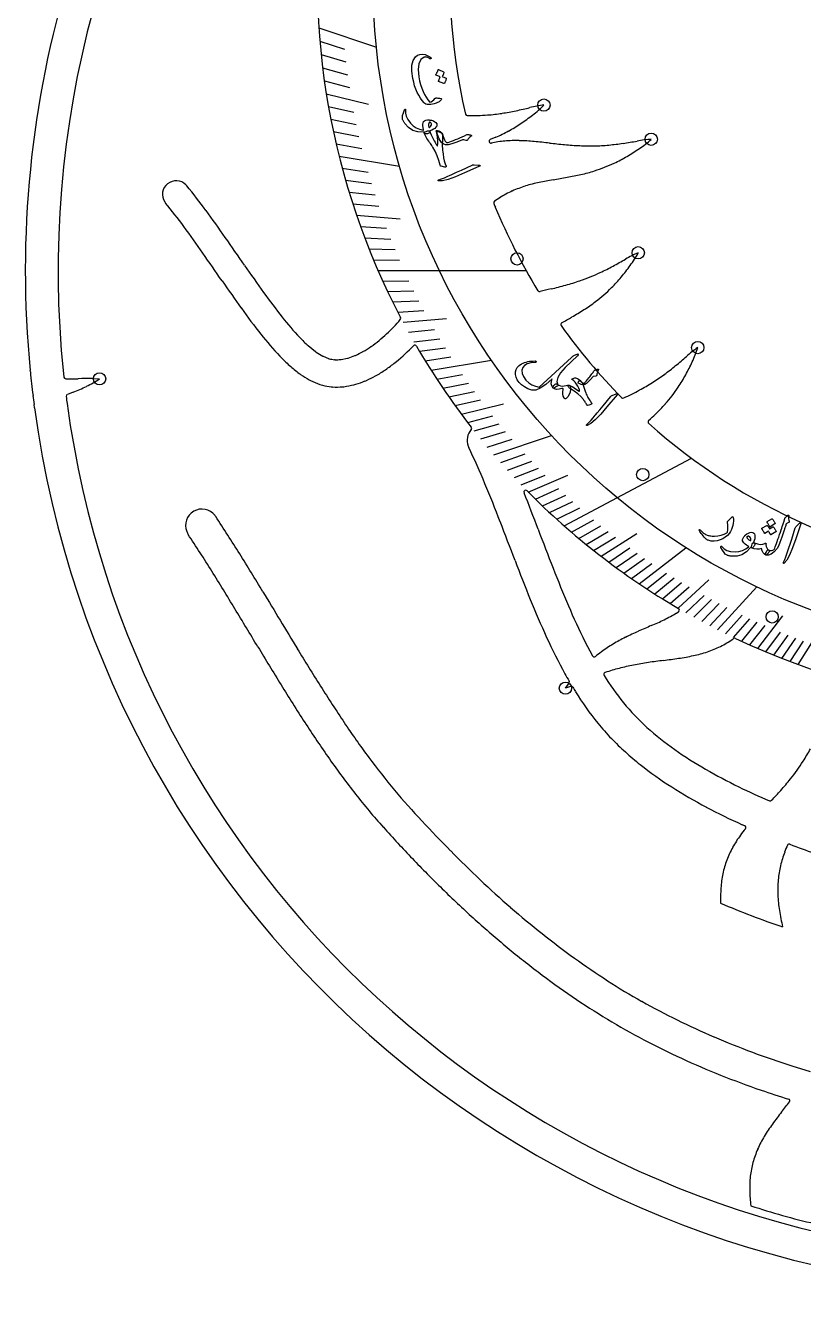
# Model space of a CAD drawing. Header units: millimetres. Extents: x -135 to 135, y -135 to 135.
# Drawn here: x -135 to -32.1, y -135 to 32.4 of the extents above; entities that cross this region are included whole.
import ezdxf

# ---------------------------------------------------------------- set-up
doc = ezdxf.new("R2010")
doc.units = ezdxf.units.MM
for name, color, linetype in [('CUT_INNER', 6, 'Continuous'), ('CUT_OUTER', 1, 'Continuous'), ('ENGRAVE', 7, 'Continuous'), ('ENGRAVE_FINE', 8, 'Continuous'), ('TEXT', 5, 'Continuous')]:
    doc.layers.add(name, color=color, linetype=linetype)

msp = doc.modelspace()

# ---------------------------------------------------------------- linework, layer by layer
at = {"layer": 'CUT_INNER'}
for points in [[(-72.81, 17.63), (-73.54, 17.33)], [(-72.29, 9.61), (-72.97, 9.15)], [(-97.6, -9.93), (-96.63, -10.72)], [(-95.62, -11.34), (-94.93, -11.63), (-94.92, -11.63)], [(-93.24, -11.76), (-92.43, -11.59)], [(-92.34, -11.57), (-91.44, -11.25)], [(-129.96, -13.61), (-129.91, -14.08)], [(-126.12, -14.27), (-125.18, -14.32), (-125.18, -14.32)], [(-128.68, -16.09), (-129.44, -16.38)], [(-48.91, -45.28), (-48.63, -45.11)], [(-61.03, -49.03), (-60.01, -50.96)], [(-41.39, -48.66), (-41.48, -48.73)], [(-58.34, -53.15), (-58.37, -53.16)], [(-62.92, -54.98), (-63.59, -55.21), (-63.6, -55.21), (-63.59, -55.2), (-63.12, -54.55)], [(-34.89, -86.75), (-34.89, -86.76)], [(-33.67, -105.13), (-31.26, -105.87)]]:
    msp.add_lwpolyline(points, dxfattribs=at)
for centre, radius, start, end in [((0, 0), 130.67, 187.7346, 65.4337), ((0, 0), 130.67, 143.4378, 185.9769), ((-0.01, 38.58), 96.41, 172.3751, 207.6699), ((-0.01, 38.58), 78.86, 172.9686, 193.1222), ((-64.95, 8.74), 13.23, 96.4495, 104.6362), ((-75.45, 30.64), 12.57, 306.6877, 315.8002), ((-76.57, 20.73), 0.25, 193.1836, 270.0375), ((-76.22, 50.52), 30.04, 269.3416, 274.4674), ((-76.04, 47.73), 27.25, 274.5294, 278.5588), ((-76.93, 53.39), 32.97, 278.6309, 281.9133), ((-87.89, 104.63), 85.37, 282.0116, 283.2699), ((-84.25, 41.56), 26.59, 303.6708, 307.8377), ((-80.77, 36.05), 20.07, 293.3807, 298.7278), ((-81.79, 37.86), 22.15, 298.7725, 303.6835), ((-73.44, 17.1), 0.25, 112.0899, 280.6068), ((-70.63, 4.37), 12.79, 94.4436, 102.4909), ((-70.18, -1.24), 18.42, 88.4923, 94.4952), ((-70.53, -14.55), 31.73, 84.9148, 88.4918), ((-76.1, -77.51), 94.93, 83.7163, 84.9312), ((-51.57, 145.76), 129.68, 263.7363, 264.6282), ((-60.84, 49.43), 32.97, 275.2007, 278.4831), ((-68.71, 101.23), 85.37, 278.5814, 279.8397), ((-51.55, 4.14), 13.23, 93.0193, 101.206), ((-60.72, 26.63), 12.57, 303.2575, 312.3699), ((-59.62, 60.28), 43.82, 264.6553, 267.2618), ((-60.31, 46.46), 29.98, 267.304, 271.039), ((-60.29, 43.73), 27.25, 271.0991, 275.1285), ((-66.62, 34.22), 22.15, 295.3422, 300.2532), ((-68.85, 38.06), 26.59, 300.2406, 304.4074), ((-65.78, 32.5), 20.23, 287.3332, 295.2762), ((-115.07, 10.07), 1.8, 44.0181, 213.6127), ((-57.31, -33.83), 46.51, 99.7979, 102.1074), ((-118.71, 321.32), 313.91, 279.8096, 280.1519), ((-70.48, 51.89), 40.19, 280.1803, 282.8444), ((-66.98, 36.41), 24.33, 282.8906, 287.2777), ((-116.04, 9.19), 3.11, 40.0344, 43.1448), ((-166.24, -32.51), 68.37, 36.2751, 39.7338), ((-65.1, -1.69), 13.4, 114.3279, 122.4646), ((-64.43, -3.24), 15.08, 107.1312, 114.2315), ((-62.54, -9.45), 21.58, 102.1203, 107.076), ((-113.45, 11.24), 3.8, 214.8483, 217.4438), ((-166.68, -32.85), 65.32, 36.2895, 39.7583), ((-72.83, 8.95), 0.25, 124.4411, 201.9727), ((-33.15, 24.96), 43.03, 201.986, 202.6469), ((-0.05, 38.56), 78.82, 202.4991, 211.5406), ((-236.8, -84.5), 156.02, 34.7234, 36.3346), ((-236.37, -84.19), 151.88, 34.7206, 36.3443), ((-1074.27, -665.35), 1175.21, 34.52329, 34.74157), ((-1072.63, -664.22), 1169.6, 34.52295, 34.74184), ((-48.84, -9.84), 13.23, 112.8365, 121.0232), ((-65.09, 8.22), 12.57, 323.0746, 332.1871), ((77.71, 127.02), 222.97, 214.5126, 215.639), ((-72.93, 29.62), 32.97, 295.0179, 298.3003), ((-97.9, 75.69), 85.37, 298.3986, 299.6569), ((-76.61, 16.21), 26.59, 320.0578, 324.2246), ((78.09, 127.28), 227.04, 214.5149, 215.6354), ((-72.89, 31.51), 34.72, 285.6113, 288.8705), ((-70.54, 24.59), 27.4, 288.9001, 294.9401), ((-73.21, 13.36), 22.15, 315.1594, 320.0704), ((-35.32, 45.9), 83.85, 215.5912, 218.3793), ((-67.01, -2.55), 0.25, 211.4648, 283.8379), ((102.07, -687.95), 705.7, 103.73579, 103.85787), ((-80.64, 59.38), 63.64, 283.7692, 285.5776), ((-71.83, 12.02), 20.23, 307.1504, 315.0934), ((-35.39, 45.85), 87.37, 215.5885, 218.4045), ((-74.29, 15.3), 24.33, 302.7078, 307.0949), ((-71.03, 17.51), 38.23, 218.2535, 223.6047), ((-102.17, 7.67), 21.92, 312.9408, 319.7893), ((-85.62, -6.31), 0.25, 318.2617, 27.5977), ((-414.24, 604.6), 704.67, 299.79292, 299.92171), ((-82.84, 28.67), 40.19, 299.9975, 302.6616), ((-63.97, -7.13), 0.25, 125.3574, 215.6836), ((-0.04, 38.54), 78.82, 215.5451, 224.5967), ((-70.87, 17.64), 42.04, 218.3114, 223.5181), ((-85.9, 3.31), 17.67, 223.5116, 228.5233), ((-99.89, 5.11), 18.49, 304.9502, 313.1825), ((-101.52, 6.97), 24.58, 309.3279, 316.5205), ((-83.51, -10.12), 0.25, 30.4106, 134.8219), ((-0.03, 38.56), 96.39, 210.2429, 217.947), ((-81.88, 7.44), 27.04, 223.9122, 227.7047), ((-95.97, -9.86), 1.08, 232.2662, 236.5491), ((-88.62, 0.94), 14.15, 235.8577, 240.0764), ((-95.37, -10.75), 0.643, 241.7961, 247.286), ((-94.69, -11.05), 0.629, 248.9998, 259.5387), ((-93.11, -3.96), 7.89, 257.543, 262.5612), ((-92.67, -10.54), 1.08, 282.9441, 288.0332), ((-91.83, -10.24), 1.08, 290.9306, 295.1302), ((-96.62, 0.56), 12.9, 294.0507, 299.0673), ((-97.72, 2.14), 14.81, 299.7889, 304.625), ((-103.5, 53.16), 85.37, 309.6486, 310.9069), ((-38.7, -21.15), 13.23, 124.0865, 132.2732), ((-58.16, -6.61), 12.57, 334.3246, 343.4371), ((-87.4, 1.62), 19.02, 228.2056, 233.1902), ((-94.07, -11.14), 0.643, 264.5296, 271.0603), ((-93.95, -1.77), 10.02, 269.3871, 273.7021), ((-93.36, -11.13), 0.643, 275.4266, 281.0419), ((-98.22, 2.93), 19.36, 300.0119, 304.6303), ((-100.33, 5.67), 22.81, 305.0722, 309.0759), ((-70.03, 12.85), 32.97, 306.2679, 309.5503), ((-71.02, -1.02), 26.59, 331.3078, 335.4746), ((-129.66, -14.05), 0.25, 186.1523, 269.3533), ((-128.87, 24.35), 38.66, 268.8229, 271.2841), ((-124.4, -161.81), 147.55, 90.6691, 91.3995), ((-132.22, -3.91), 12.57, 294.9496, 304.0621), ((-96.8, -11.03), 3.26, 232.3237, 236.1712), ((-86.12, 4.87), 22.41, 236.1206, 239.6005), ((-96.34, -12.65), 2.13, 238.302, 242.7656), ((-90.45, 0.15), 16.22, 244.9438, 249.7491), ((-95.36, -13.33), 1.87, 248.0041, 259.398), ((-92.29, -11.92), 3.26, 283.0124, 287.5841), ((-96.04, 0.18), 15.93, 287.2804, 291.8834), ((-91.27, -11.56), 3.26, 290.987, 294.7597), ((-98.33, 3.96), 20.31, 294.5153, 298.3151), ((-90.2, -11.03), 3.26, 297.577, 300.7156), ((-68.04, 10.59), 29.98, 298.3712, 302.1062), ((-66.61, 8.26), 27.25, 302.1663, 306.1957), ((-67.13, -3.16), 22.15, 326.4094, 331.3204), ((-129.36, -16.61), 0.25, 110.7194, 187.207), ((-52.42, -6.96), 77.79, 187.154, 187.8542), ((-138.61, 8.57), 26.59, 291.9328, 296.0996), ((-91.37, 5.8), 21.42, 258.3181, 261.4195), ((-94.22, -13.32), 2.09, 260.5564, 265.6904), ((-93.96, -1.96), 13.44, 268.2096, 273.8894), ((-93.11, -13.42), 1.95, 271.6732, 276.8137), ((-95.31, 0.55), 16.09, 278.701, 283.4881), ((-74.52, 22.65), 43.67, 295.2627, 298.3312), ((-65.52, -4.2), 20.23, 318.4004, 326.3434), ((-55.99, -16.62), 0.25, 224.4727, 295.471), ((-68.57, -1.46), 24.33, 313.9578, 318.3449), ((-52.43, -20.01), 0.25, 131.9149, 228.3398), ((-70.55, 0.41), 27.05, 311.5792, 314.2341), ((0, 38.58), 96.42, 244.7488, 323.4381), ((-74.44, -22.48), 2.16, 138.0025, 199.6815), ((-76.24, -20.87), 0.25, 320.3455, 37.793), ((0, 38.58), 78.87, 228.1732, 264.3227), ((-72.16, -21.55), 4.61, 200.9705, 203.5462), ((-162.41, -65.01), 95.56, 22.6683, 25.8145), ((-249.57, -101.45), 190.02, 21.0491, 22.6786), ((-68.84, -29.3), 0.25, 44.4757, 201.4583), ((-369.98, -148.96), 323.8, 20.7557, 21.6702), ((-0.02, 38.56), 96.4, 224.595, 239.7081), ((-111.65, -33.71), 2.17, 38.3845, 201.5164), ((-112.94, -34.65), 3.76, 34.3369, 37.4524), ((-284.82, -148.74), 210.06, 31.9919, 33.5884), ((-1359.49, -528.79), 1379.37, 20.82814, 21.05664), ((-111.62, -33.7), 2.2, 201.5581, 212.8401), ((-287.65, -150.53), 209.07, 31.9999, 33.5819), ((577.04, 210.14), 689.03, 200.77084, 201.22786), ((-444.29, -248.39), 398.1, 31.1483, 31.9951), ((187.23, 59.61), 275.49, 200.8264, 201.9742), ((-444, -248.21), 393.42, 31.1477, 31.9966), ((88.18, 20.22), 164.56, 201.2188, 203.0919), ((2287.66, 1395.97), 2790.55, 211.02873, 211.20957), ((43, 1.39), 119.95, 201.9626, 204.5748), ((-2504.92, -1493.86), 2801.54, 31.02899, 31.14913), ((16.31, -10.45), 86.43, 203.0727, 206.5133), ((-48.77, -44.89), 0.25, 302.5574, 59.5898), ((-70.78, -4.29), 46.51, 293.4818, 295.7914), ((-59.94, -26.73), 21.58, 295.8042, 300.7599), ((-0.63, -18.59), 71.97, 204.5548, 208.8337), ((-44.78, -70.25), 24.33, 116.5746, 120.9617), ((-37.71, -84.46), 40.19, 113.8643, 116.5284), ((72.89, -334.83), 313.91, 113.4936, 113.8359), ((374.75, 238.4), 558.99, 211.0289, 211.6315), ((194.12, 127.8), 342.87, 211.2379, 212.2099), ((-46.83, -66.79), 20.31, 121.0226, 126.2853), ((-49.02, -37.68), 13.39, 288.2235, 296.2747), ((-48.34, -39.1), 11.82, 296.3743, 305.4529), ((-41.24, -48.86), 0.25, 64.8638, 127.6413), ((-59.79, -50.84), 0.25, 207.8043, 276.1058), ((-59.79, -50.84), 0.25, 276.1058, 310.2566), ((-52.21, -59.79), 11.48, 125.2986, 130.2404), ((-46.28, -95.18), 43.82, 98.3393, 100.9458), ((-33.88, -180.14), 129.68, 97.4203, 98.3121), ((-62.86, 42.6), 94.93, 277.4003, 278.6152), ((-53.38, -19.89), 31.73, 278.5988, 282.1758), ((-50.57, -32.91), 18.42, 282.1762, 288.1791), ((-42.71, -41.7), 23.96, 208.9478, 211.6639), ((-58.29, -53.39), 0.25, 109.7012, 213.565), ((-29.11, -35.3), 34.58, 211.8158, 219.1839), ((-49.55, -78.94), 27.25, 104.7831, 108.8125), ((-48.88, -81.59), 29.98, 100.9879, 104.723), ((112.09, 76.6), 250.5, 211.6294, 212.9728), ((64.66, 46.23), 189.84, 212.2065, 213.9377), ((-63.32, -54.4), 0.25, 323.7412, 30.4293), ((-62.84, -55.21), 0.25, 30.4293, 108.7665), ((-51.6, -48.94), 12.62, 209.1375, 212.2433), ((-27.71, -34.25), 40.67, 211.7994, 218.9824), ((-33.04, -38.4), 29.58, 219.3457, 228.0257), ((34.26, 26.1), 157.72, 212.9693, 215.0889), ((12.71, 11.26), 127.23, 213.933, 216.4699), ((-32.21, -37.66), 35.03, 219.2715, 223.7318), ((-28.82, -34.03), 39.98, 224.1301, 227.7975), ((-26.34, -31.01), 39.56, 227.9689, 234.7872), ((-18.91, -20.53), 52.4, 234.7563, 240.0601), ((-60, -47.18), 32.97, 327.557, 330.8394), ((-2.8, 0.06), 112.43, 215.0843, 218.0342), ((-14.84, -9.12), 92.95, 216.4647, 219.8642), ((-25.46, -29.95), 45.26, 228.1136, 231.3766), ((-55.28, -50.14), 27.4, 321.4393, 327.4792), ((-22.77, -26.25), 49.83, 231.619, 237.4995), ((-10.61, -6.16), 68.99, 240.0378, 244.166), ((-14.97, -14.05), 64.31, 237.4808, 242.1947), ((-5.49, 4.04), 80.41, 244.0511, 247.2185), ((-60.99, -45.56), 34.72, 318.1505, 321.4096), ((-23.9, -16.46), 85.63, 218.0296, 221.869), ((-4.28, 0.55), 107.26, 220.2127, 223.1248), ((-36.52, -69.87), 0.25, 246.5277, 316.7601), ((-77.41, -30.88), 56.75, 316.364, 318.1715), ((-6.18, 2.57), 83.12, 242.1772, 245.8236), ((49.15, 49.32), 183.93, 221.9395, 223.6978), ((42.77, 43.31), 170.83, 222.8057, 224.6452), ((-34.79, -61.3), 13.13, 245.5866, 247.1985), ((-39.98, -73.63), 0.25, 319.9626, 66.5277), ((-28.13, -83.76), 15.33, 143.5712, 150.6856), ((-29.62, -82.41), 13.33, 139.7337, 144.444), ((30.04, 30.73), 152.93, 224.6441, 226.6917), ((-30.78, -82.25), 12.27, 150.7591, 159.4776), ((-20.49, -82.18), 15.08, 159.4875, 166.5878), ((-22.86, -81.1), 12.49, 155.7559, 160.3331), ((-34.02, -76.08), 0.25, 69.1028, 155.7024), ((2.3, 17.75), 100.36, 248.8359, 250.8146), ((36.19, 36.92), 165.99, 223.6939, 225.6342), ((-31.04, -82.13), 11.99, 159.5918, 168.5338), ((-22.13, -81.77), 13.4, 166.6842, 174.8209), ((-28.64, -82.59), 14.44, 168.6295, 176.2336), ((24.45, 24.92), 149.2, 225.633, 227.7876), ((19.26, 19.29), 137.22, 226.6904, 228.9605), ((-21.25, -83.07), 21.84, 176.2702, 181.4717), ((-20.91, -81.86), 14.62, 174.9167, 182.6669), ((-6.92, -1.21), 90, 246.3074, 251.8955), ((-16.3, -81.63), 19.24, 182.7204, 188.9248), ((10.19, 8.88), 123.41, 228.9593, 231.4667), ((-4.69, -79.8), 30.99, 188.9361, 192.9681), ((14.54, 13.98), 134.44, 227.7859, 230.17), ((2.66, -0.58), 111.32, 231.4656, 234.2243), ((6.29, 4.09), 121.56, 230.1685, 232.7968), ((-3.47, -9.09), 100.83, 234.2235, 237.2456), ((-0.53, -4.9), 110.28, 232.796, 235.6815), ((-8.34, -16.67), 91.83, 237.2453, 240.5391), ((-6.02, -12.94), 100.54, 235.681, 238.8342), ((-8.78, -17.23), 91.11, 240.6053, 243.9204), ((-10.31, -20.04), 92.25, 238.8342, 242.2609), ((-2.81, -5.21), 104.54, 243.8745, 246.8201), ((-4.64, -9.08), 104.59, 242.3067, 245.3504), ((-0.12, 1.04), 111.34, 246.8153, 249.6245), ((1.43, 5.17), 115.76, 249.6201, 252.3485), ((-1.33, -1.9), 112.5, 245.345, 248.2173), ((0.78, 3.37), 118.18, 248.2129, 250.9763), ((-10.41, -30.51), 82.5, 250.6541, 253.3119), ((-1078.45, 715.23), 1331.09, 321.61838, 321.69151), ((-34.17, -109.77), 0.25, 327.1504, 73.0152), ((2.88, -141.22), 48.32, 141.6521, 144.0241), ((-17.34, -126.55), 23.34, 144.0134, 148.8154), ((-24.19, -122.4), 15.33, 148.8343, 155.9487), ((-26.97, -121.14), 12.27, 156.0222, 164.7406), ((-27.24, -121.04), 11.99, 164.8548, 173.7969), ((-24.8, -121.28), 14.44, 173.8925, 181.4967), ((-17.41, -121.07), 21.84, 181.5332, 186.7348), ((-10.64, -38.25), 90, 251.5704, 257.1586)]:
    msp.add_arc(centre, radius, start, end, dxfattribs=at)
at = {"layer": 'CUT_OUTER'}
for points in [[(-134.33, -13.39), (-134.35, -13.23)], [(-133.77, -18.17), (-133.83, -17.69)]]:
    msp.add_lwpolyline(points, dxfattribs=at)
for centre, radius, start, end in [((0, 0), 135, 187.7347, 79.805), ((0, 0), 135, 140.625, 185.6253), ((-2.94, -0.34), 132.04, 185.67, 187.0391), ((1.72, 0.33), 136.75, 187.0792, 187.5732)]:
    msp.add_arc(centre, radius, start, end, dxfattribs=at)
at = {"layer": 'ENGRAVE'}
for points in [[(-96.2, 32.09), (-88.59, 29.55)], [(-93.52, 15.11), (-85.54, 13.82)], [(-88.37, 0), (-68.79, 0)], [(-81.37, -13.15), (-73.39, -11.86)], [(-73.05, -24.37), (-65.43, -21.83)], [(-63.77, -33.74), (-46.92, -24.82)], [(-53.85, -41.41), (-47.66, -36.65)], [(-32.81, -52.09), (-23.19, -36.81)], [(-43.48, -47.49), (-38.29, -41.82)]]:
    msp.add_lwpolyline(points, dxfattribs=at)
for centre, radius in [((0, 38.58), 89.05), ((-66.44, 21.88), 0.81), ((-52.25, 17.35), 0.81), ((-70, 1.54), 0.81), ((-53.97, 2.35), 0.81), ((-46.11, -10.19), 0.81), ((-125.18, -14.32), 0.81), ((-53.38, -26.98), 0.81), ((-36.27, -45.79), 0.81), ((-63.6, -55.21), 0.81)]:
    msp.add_circle(centre, radius, dxfattribs=at)
at = {"layer": 'ENGRAVE_FINE'}
for points in [[(-96.07, 30.32), (-92.8, 29.28)], [(-95.9, 28.56), (-92.61, 27.58)], [(-95.7, 26.82), (-92.4, 25.89)], [(-95.47, 25.09), (-92.15, 24.22)], [(-95.22, 23.38), (-89.64, 22.01)], [(-94.93, 21.69), (-91.58, 20.93)], [(-94.62, 20.02), (-91.25, 19.31)], [(-94.28, 18.37), (-90.9, 17.71)], [(-93.92, 16.73), (-90.52, 16.13)], [(-93.11, 13.52), (-89.69, 13.02)], [(-92.67, 11.94), (-89.25, 11.49)], [(-92.21, 10.38), (-88.77, 9.99)], [(-91.72, 8.84), (-88.28, 8.5)], [(-91.21, 7.31), (-85.46, 6.85)], [(-90.69, 5.81), (-87.24, 5.59)], [(-90.14, 4.33), (-86.68, 4.16)], [(-89.57, 2.87), (-86.11, 2.76)], [(-88.98, 1.42), (-85.52, 1.37)], [(-87.74, -1.4), (-84.29, -1.35)], [(-87.1, -2.79), (-83.64, -2.68)], [(-86.44, -4.15), (-82.99, -3.99)], [(-85.76, -5.5), (-82.31, -5.28)], [(-85.07, -6.82), (-79.31, -6.36)], [(-84.36, -8.13), (-80.92, -7.79)], [(-83.63, -9.41), (-80.2, -9.03)], [(-82.89, -10.68), (-79.47, -10.24)], [(-82.14, -11.92), (-78.73, -11.43)], [(-80.59, -14.36), (-77.2, -13.75)], [(-79.8, -15.55), (-76.42, -14.89)], [(-79, -16.71), (-75.63, -16)], [(-78.18, -17.86), (-74.82, -17.1)], [(-77.35, -18.99), (-71.77, -17.62)], [(-76.51, -20.11), (-73.19, -19.23)], [(-75.66, -21.2), (-72.35, -20.27)], [(-74.8, -22.27), (-71.51, -21.29)], [(-73.93, -23.33), (-70.66, -22.3)], [(-72.15, -25.38), (-68.93, -24.25)], [(-71.26, -26.38), (-68.05, -25.2)], [(-70.35, -27.37), (-67.17, -26.13)], [(-69.43, -28.33), (-66.27, -27.04)], [(-68.51, -29.28), (-63.28, -27.04)], [(-67.57, -30.21), (-64.47, -28.82)], [(-66.63, -31.12), (-63.56, -29.68)], [(-65.69, -32.01), (-62.64, -30.52)], [(-64.73, -32.89), (-61.71, -31.35)], [(-62.81, -34.59), (-59.84, -32.95)], [(-61.83, -35.41), (-58.9, -33.73)], [(-60.85, -36.22), (-57.96, -34.49)], [(-58.88, -37.78), (-54.15, -34.75)], [(-59.87, -37.01), (-57, -35.24)], [(-57.88, -38.54), (-55.09, -36.68)], [(-56.88, -39.28), (-54.12, -37.38)], [(-55.87, -40.01), (-53.15, -38.06)], [(-54.86, -40.72), (-52.18, -38.72)], [(-52.83, -42.09), (-50.22, -40.01)], [(-51.8, -42.75), (-49.24, -40.63)], [(-50.78, -43.39), (-48.25, -41.24)], [(-49.74, -44.02), (-47.26, -41.83)], [(-48.71, -44.64), (-44.63, -40.91)], [(-47.67, -45.24), (-45.27, -42.96)], [(-46.63, -45.82), (-44.27, -43.51)], [(-45.58, -46.39), (-43.27, -44.04)], [(-44.53, -46.95), (-42.27, -44.56)], [(-42.42, -48.01), (-40.25, -45.55)], [(-41.36, -48.52), (-39.24, -46.03)], [(-40.3, -49.02), (-38.23, -46.49)], [(-38.18, -49.97), (-34.87, -45.65)], [(-39.24, -49.5), (-37.21, -46.94)], [(-37.11, -50.42), (-35.18, -47.8)], [(-36.04, -50.86), (-34.16, -48.21)], [(-34.97, -51.28), (-33.14, -48.6)], [(-33.89, -51.69), (-32.11, -48.98)]]:
    msp.add_lwpolyline(points, dxfattribs=at)
at = {"layer": 'TEXT'}
for points in [[(-80.01, 22.58), (-80.07, 22.51), (-80.14, 22.44), (-80.21, 22.38), (-80.3, 22.32), (-80.39, 22.26), (-80.49, 22.21), (-80.59, 22.16), (-80.7, 22.11), (-80.93, 22.04), (-81.17, 21.98), (-81.4, 21.95), (-81.64, 21.94), (-81.86, 21.96), (-82.04, 22), (-82.18, 22.07), (-82.29, 22.16), (-82.54, 22.47), (-82.77, 22.81), (-82.99, 23.17), (-83.19, 23.56), (-83.37, 23.98), (-83.53, 24.42), (-83.66, 24.89), (-83.78, 25.39), (-83.91, 26.34), (-83.89, 27.13), (-83.72, 27.77), (-83.41, 28.25), (-83.14, 28.46), (-82.84, 28.58), (-82.51, 28.6), (-82.14, 28.54), (-82.06, 28.51), (-81.97, 28.48), (-81.89, 28.44), (-81.8, 28.4), (-81.71, 28.35), (-81.62, 28.3), (-81.52, 28.24), (-81.42, 28.17), (-81.4, 28.15), (-81.38, 28.12), (-81.37, 28.1), (-81.37, 28.07), (-81.37, 28.05), (-81.38, 28.03), (-81.4, 28.01), (-81.43, 28), (-81.45, 27.99), (-81.48, 27.99), (-81.5, 28), (-81.52, 28.01), (-81.62, 28.07), (-81.72, 28.13), (-81.81, 28.17), (-81.92, 28.21), (-82.01, 28.23), (-82.1, 28.24), (-82.19, 28.23), (-82.27, 28.21), (-82.71, 27.88), (-82.98, 27.34), (-83.07, 26.59), (-82.97, 25.61), (-82.87, 25.09), (-82.74, 24.59), (-82.59, 24.12), (-82.42, 23.69), (-82.23, 23.28), (-82.01, 22.9), (-81.78, 22.56), (-81.53, 22.24), (-81.36, 22.31), (-81.19, 22.42), (-81, 22.59), (-80.81, 22.8), (-80.78, 22.81), (-80.74, 22.81), (-80.68, 22.82), (-80.6, 22.82), (-80.59, 22.82), (-80.59, 22.82), (-80.58, 22.82), (-80.58, 22.82), (-80.46, 22.81), (-80.34, 22.79), (-80.2, 22.77), (-80.04, 22.73), (-79.99, 22.71), (-79.97, 22.68), (-79.98, 22.64), (-80.01, 22.58)], [(-79.38, 25.43), (-79.37, 25.43), (-79.36, 25.41), (-79.36, 25.39), (-79.36, 25.37), (-79.37, 25.29), (-79.39, 25.2), (-79.42, 25.12), (-79.45, 25.04), (-79.48, 24.97), (-79.52, 24.89), (-79.56, 24.81), (-79.6, 24.74), (-79.62, 24.72), (-79.63, 24.71), (-79.65, 24.71), (-79.67, 24.72), (-80.38, 25), (-80.39, 25.01), (-80.39, 25.02), (-80.39, 25.05), (-80.37, 25.08), (-80.36, 25.1), (-80.34, 25.13), (-80.32, 25.17), (-80.3, 25.23), (-80.27, 25.3), (-80.24, 25.39), (-80.2, 25.48), (-80.16, 25.59), (-80.7, 25.82), (-80.72, 25.84), (-80.73, 25.85), (-80.72, 25.88), (-80.71, 25.91), (-80.69, 25.93), (-80.67, 25.97), (-80.65, 26.03), (-80.62, 26.1), (-80.58, 26.18), (-80.53, 26.29), (-80.48, 26.41), (-80.43, 26.54), (-80.42, 26.56), (-80.4, 26.56), (-80.39, 26.56), (-80.38, 26.56), (-79.7, 26.25), (-79.69, 26.24), (-79.68, 26.23), (-79.68, 26.21), (-79.68, 26.19), (-79.69, 26.12), (-79.7, 26.04), (-79.72, 25.98), (-79.75, 25.91), (-79.78, 25.84), (-79.81, 25.78), (-79.84, 25.72), (-79.88, 25.65)], [(-82.39, 18.31), (-83.12, 18.34), (-83.77, 18.53), (-84.34, 18.9), (-84.83, 19.43), (-84.88, 19.51), (-84.93, 19.59), (-84.98, 19.67), (-85.02, 19.74), (-85.06, 19.82), (-85.09, 19.9), (-85.12, 19.97), (-85.14, 20.05), (-85.16, 20.24), (-85.12, 20.51), (-85.02, 20.85), (-84.87, 21.26), (-84.85, 21.31), (-84.82, 21.34), (-84.79, 21.35), (-84.76, 21.35), (-84.73, 21.33), (-84.72, 21.31), (-84.71, 21.27), (-84.72, 21.23), (-84.76, 20.82), (-84.67, 20.4), (-84.44, 19.95), (-84.09, 19.48), (-83.72, 19.12), (-83.31, 18.85), (-82.87, 18.67), (-82.4, 18.57), (-82.39, 18.57), (-82.38, 18.58), (-82.37, 18.59), (-82.37, 18.6), (-82.42, 18.9), (-82.44, 19.15), (-82.44, 19.37), (-82.41, 19.54), (-82.34, 19.69), (-82.22, 19.8), (-82.04, 19.87), (-81.82, 19.91), (-81.79, 19.91), (-81.76, 19.91), (-81.72, 19.91), (-81.69, 19.91), (-81.66, 19.91), (-81.62, 19.91), (-81.58, 19.91), (-81.55, 19.9), (-81.29, 19.86), (-81.06, 19.79), (-80.88, 19.68), (-80.72, 19.55), (-80.62, 19.4), (-80.59, 19.26), (-80.62, 19.1), (-80.72, 18.95), (-80.87, 18.8), (-81.06, 18.67), (-81.28, 18.56), (-81.54, 18.46), (-81.54, 18.44), (-81.53, 18.43), (-81.53, 18.41), (-81.52, 18.4), (-81.52, 18.38), (-81.51, 18.37), (-81.51, 18.35), (-81.5, 18.34), (-81.5, 18.28), (-81.53, 18.23), (-81.58, 18.18), (-81.66, 18.14), (-81.75, 18.11), (-81.84, 18.09), (-81.93, 18.08), (-82.03, 18.07), (-82.12, 18.08), (-82.19, 18.09), (-82.23, 18.12), (-82.25, 18.15), (-82.29, 18.31), (-82.31, 18.31), (-82.33, 18.31), (-82.36, 18.31), (-82.39, 18.31)], [(-79.84, 17.31), (-79.87, 17.09), (-79.88, 16.87), (-79.89, 16.64), (-79.88, 16.4), (-79.87, 16.16), (-79.85, 15.92), (-79.82, 15.66), (-79.78, 15.41), (-79.7, 14.92), (-79.61, 14.49), (-79.5, 14.12), (-79.38, 13.82), (-79.37, 13.79), (-79.37, 13.76), (-79.38, 13.73), (-79.4, 13.71), (-79.43, 13.69), (-79.46, 13.68), (-79.49, 13.67), (-79.53, 13.68), (-80.03, 13.79), (-80.07, 13.8), (-80.11, 13.82), (-80.13, 13.86), (-80.14, 13.91), (-80.33, 14.56), (-80.55, 15.18), (-80.82, 15.76), (-81.12, 16.29), (-81.14, 16.32), (-81.17, 16.37), (-81.21, 16.44), (-81.28, 16.53), (-81.35, 16.65), (-81.44, 16.78), (-81.55, 16.93), (-81.67, 17.11), (-81.9, 17.45), (-82.07, 17.74), (-82.19, 17.97), (-82.26, 18.16), (-82.25, 18.21), (-82.21, 18.27), (-82.13, 18.33), (-82.02, 18.4), (-81.82, 18.47), (-81.67, 18.48), (-81.57, 18.43), (-81.51, 18.34), (-81.45, 18.18), (-81.35, 17.95), (-81.21, 17.67), (-81.02, 17.32), (-80.93, 17.14), (-80.84, 16.99), (-80.77, 16.86), (-80.71, 16.75), (-80.66, 16.67), (-80.63, 16.6), (-80.6, 16.56), (-80.59, 16.54), (-80.58, 16.54), (-80.58, 16.53), (-80.57, 16.53), (-80.57, 16.52), (-80.57, 16.52), (-80.56, 16.51), (-80.56, 16.51), (-80.56, 16.51), (-80.54, 16.48), (-80.53, 16.48), (-80.52, 16.49), (-80.51, 16.51), (-80.49, 16.62), (-80.48, 16.73), (-80.47, 16.84), (-80.47, 16.96), (-80.47, 17.08), (-80.47, 17.2), (-80.48, 17.33), (-80.49, 17.47), (-80.51, 17.6), (-80.52, 17.73), (-80.54, 17.86), (-80.56, 17.98), (-80.59, 18.1), (-80.62, 18.22), (-80.65, 18.33), (-80.68, 18.44), (-80.68, 18.47), (-80.68, 18.49), (-80.66, 18.5), (-80.64, 18.51), (-80.59, 18.51), (-80.54, 18.5), (-80.49, 18.49), (-80.44, 18.48), (-80.4, 18.46), (-80.35, 18.45), (-80.3, 18.43), (-80.24, 18.41), (-80.14, 18.36), (-80.06, 18.31), (-79.99, 18.25), (-79.95, 18.18), (-79.88, 18.02), (-79.84, 17.81), (-79.83, 17.58), (-79.84, 17.31)], [(-81.56, 18.93), (-81.43, 19.06), (-81.35, 19.18), (-81.31, 19.3), (-81.32, 19.41), (-81.35, 19.47), (-81.39, 19.53), (-81.44, 19.57), (-81.5, 19.61), (-81.53, 19.61), (-81.56, 19.61), (-81.59, 19.59), (-81.62, 19.56), (-81.67, 19.46), (-81.69, 19.32), (-81.68, 19.15), (-81.64, 18.95), (-81.63, 18.93), (-81.61, 18.92), (-81.59, 18.92), (-81.56, 18.93)], [(-79.11, 16.94), (-78.88, 17.02), (-78.64, 17.11), (-78.39, 17.21), (-78.12, 17.31), (-77.84, 17.42), (-77.55, 17.54), (-77.25, 17.66), (-76.93, 17.8), (-76.62, 17.98), (-76.58, 17.99), (-76.54, 18), (-76.49, 18), (-76.45, 17.99), (-76.43, 17.99), (-76.4, 17.98), (-76.36, 17.97), (-76.32, 17.96), (-76.27, 17.94), (-76.21, 17.93), (-76.14, 17.91), (-76.06, 17.89), (-76.04, 17.88), (-76.02, 17.87), (-76, 17.85), (-75.99, 17.83), (-75.99, 17.81), (-76, 17.8), (-76.02, 17.78), (-76.04, 17.76), (-76.19, 17.66), (-76.33, 17.55), (-76.45, 17.41), (-76.56, 17.25), (-76.6, 17.21), (-76.63, 17.18), (-76.68, 17.18), (-76.72, 17.2), (-77.01, 17.29), (-77.04, 17.3), (-77.08, 17.3), (-77.13, 17.29), (-77.19, 17.27), (-77.96, 16.96), (-78.6, 16.75), (-79.09, 16.63), (-79.44, 16.61), (-79.75, 16.73), (-80.04, 16.99), (-80.31, 17.42), (-80.53, 18), (-80.58, 18.23), (-80.54, 18.35), (-80.41, 18.38), (-80.19, 18.31), (-80.16, 18.3), (-80.14, 18.29), (-80.11, 18.27), (-80.08, 18.26), (-80.05, 18.25), (-80.03, 18.24), (-80, 18.22), (-79.98, 18.21), (-79.93, 18.18), (-79.88, 18.14), (-79.85, 18.09), (-79.83, 18.02), (-79.75, 17.73), (-79.66, 17.48), (-79.57, 17.27), (-79.48, 17.09), (-79.41, 17), (-79.33, 16.94), (-79.23, 16.92), (-79.11, 16.94)], [(-75.13, 13.95), (-74.95, 13.92), (-74.88, 13.88), (-74.91, 13.82), (-75.04, 13.74), (-76.96, 12.91), (-78.13, 12.4), (-79.09, 12.05), (-79.84, 11.87), (-80.37, 11.86), (-80.41, 11.87), (-80.44, 11.89), (-80.45, 11.91), (-80.44, 11.93), (-80.43, 11.95), (-80.4, 11.97), (-80.36, 11.99), (-80.32, 12.01), (-79.97, 12.12), (-79.6, 12.26), (-79.22, 12.42), (-78.83, 12.61), (-78.72, 12.65), (-78.44, 12.78), (-77.98, 12.99), (-77.35, 13.28), (-75.94, 13.93), (-75.87, 13.96), (-75.79, 13.98), (-75.72, 13.99), (-75.66, 13.99)], [(-63.62, -12.83), (-64.24, -13.52), (-64.61, -14.14), (-64.72, -14.69), (-64.59, -15.16), (-64.6, -15.21), (-64.66, -15.27), (-64.77, -15.35), (-64.91, -15.43), (-65.04, -15.5), (-65.13, -15.53), (-65.2, -15.54), (-65.25, -15.51), (-65.4, -15.26), (-65.47, -14.97), (-65.45, -14.66), (-65.35, -14.32), (-66.19, -15.06), (-66.92, -15.56), (-67.53, -15.81), (-68.02, -15.81), (-68.57, -15.62), (-69.03, -15.38), (-69.41, -15.11), (-69.71, -14.8), (-69.96, -14.45), (-70.12, -14.1), (-70.2, -13.75), (-70.2, -13.41), (-70.12, -13.09), (-69.96, -12.8), (-69.71, -12.55), (-69.39, -12.33), (-69.19, -12.24), (-68.99, -12.16), (-68.79, -12.1), (-68.57, -12.04), (-68.34, -12), (-68.1, -11.97), (-67.85, -11.96), (-67.6, -11.95), (-67.57, -11.96), (-67.54, -11.97), (-67.51, -11.98), (-67.49, -12), (-67.48, -12.03), (-67.48, -12.05), (-67.48, -12.07), (-67.49, -12.1), (-67.51, -12.12), (-67.53, -12.14), (-67.56, -12.15), (-67.61, -12.15), (-68.19, -12.22), (-68.65, -12.35), (-69, -12.54), (-69.23, -12.81), (-69.35, -13.19), (-69.33, -13.59), (-69.15, -14.03), (-68.82, -14.48), (-68.45, -14.83), (-68.04, -15.1), (-67.57, -15.3), (-67.05, -15.41), (-62.8, -11.48), (-62.7, -11.39), (-62.61, -11.31), (-62.53, -11.26), (-62.47, -11.22), (-61.97, -11.02), (-61.9, -11.04), (-61.88, -11.09), (-61.92, -11.16), (-62, -11.26)], [(-59.49, -13.1), (-59.45, -13.09), (-59.42, -13.07), (-59.39, -13.06), (-59.36, -13.05), (-59.34, -13.05), (-59.32, -13.04), (-59.3, -13.03), (-59.29, -13.03), (-59.27, -13.03), (-59.25, -13.03), (-59.23, -13.04), (-59.22, -13.05), (-59.21, -13.07), (-59.2, -13.08), (-59.2, -13.1), (-59.21, -13.12), (-59.31, -13.31), (-59.38, -13.49), (-59.43, -13.67), (-59.45, -13.85), (-59.46, -13.89), (-59.49, -13.92), (-59.52, -13.94), (-59.57, -13.96), (-59.93, -13.99), (-60.29, -14.42), (-60.58, -14.73), (-60.83, -14.95), (-61.05, -15.08), (-61.23, -15.12), (-61.35, -15.11), (-61.5, -15.06), (-61.69, -14.99), (-61.92, -14.88), (-61.87, -14.67), (-61.79, -14.56), (-61.67, -14.56), (-61.52, -14.66), (-61.41, -14.75), (-61.32, -14.83), (-61.23, -14.89), (-61.14, -14.94), (-61.11, -14.91), (-61.07, -14.88), (-61.02, -14.82), (-60.97, -14.76), (-60.9, -14.68), (-60.82, -14.58), (-60.73, -14.47), (-60.63, -14.35), (-60.51, -14.2), (-60.39, -14.05), (-60.28, -13.92), (-60.18, -13.79), (-60.1, -13.67), (-60.01, -13.56), (-59.94, -13.46), (-59.88, -13.36), (-59.83, -13.29), (-59.78, -13.23), (-59.74, -13.19), (-59.71, -13.17), (-59.67, -13.16), (-59.62, -13.14), (-59.56, -13.12), (-59.49, -13.1)], [(-63.06, -15.18), (-63, -15.28), (-62.95, -15.39), (-62.93, -15.52), (-62.93, -15.67), (-62.99, -16.07), (-63.1, -16.41), (-63.26, -16.68), (-63.49, -16.9), (-63.57, -16.94), (-63.64, -16.94), (-63.71, -16.9), (-63.77, -16.82), (-63.88, -16.59), (-63.94, -16.32), (-63.95, -16.03), (-63.92, -15.71), (-63.92, -15.64), (-63.94, -15.6), (-63.98, -15.59), (-64.06, -15.6), (-64.44, -15.7), (-64.77, -15.72), (-65.04, -15.65), (-65.25, -15.5), (-65.27, -15.48), (-65.26, -15.44), (-65.25, -15.4), (-65.23, -15.35), (-65.14, -15.21), (-65.05, -15.11), (-64.95, -15.03), (-64.86, -14.97), (-64.81, -14.96), (-64.76, -14.97), (-64.71, -14.98), (-64.67, -15.02), (-64.45, -15.17), (-64.23, -15.26), (-64, -15.29), (-63.77, -15.26), (-63.52, -15.19), (-63.32, -15.16), (-63.17, -15.16), (-63.06, -15.18)], [(-62.71, -14.33), (-62.59, -14.27), (-62.47, -14.22), (-62.36, -14.2), (-62.25, -14.19), (-62.12, -14.21), (-61.99, -14.27), (-61.85, -14.36), (-61.7, -14.48), (-61.62, -14.55), (-61.56, -14.62), (-61.5, -14.7), (-61.44, -14.78), (-61.39, -14.86), (-61.35, -14.95), (-61.31, -15.03), (-61.27, -15.12), (-61.17, -15.43), (-61.07, -15.7), (-60.99, -15.95), (-60.91, -16.15), (-60.84, -16.33), (-60.78, -16.47), (-60.74, -16.58), (-60.7, -16.66), (-60.62, -16.79), (-60.54, -16.92), (-60.45, -17.05), (-60.37, -17.16), (-60.29, -17.27), (-60.22, -17.38), (-60.15, -17.47), (-60.08, -17.56), (-60.07, -17.57), (-60.07, -17.59), (-60.09, -17.61), (-60.12, -17.63), (-60.25, -17.7), (-60.38, -17.76), (-60.52, -17.8), (-60.67, -17.83), (-60.69, -17.83), (-60.71, -17.82), (-60.73, -17.81), (-60.74, -17.79), (-60.8, -17.68), (-60.87, -17.58), (-60.93, -17.48), (-60.99, -17.38), (-61.05, -17.29), (-61.1, -17.21), (-61.16, -17.13), (-61.21, -17.07), (-61.56, -16.67), (-61.97, -16.3), (-62.45, -15.94), (-62.99, -15.6), (-63.08, -15.53), (-63.15, -15.47), (-63.2, -15.39), (-63.23, -15.31), (-63.24, -15.24), (-63.22, -15.19), (-63.18, -15.17), (-63.11, -15.17), (-62.92, -15.23), (-62.63, -15.38), (-62.26, -15.62), (-61.79, -15.95), (-61.77, -15.96), (-61.75, -15.97), (-61.74, -15.97), (-61.73, -15.97), (-61.72, -15.9), (-61.76, -15.77), (-61.84, -15.57), (-61.96, -15.3), (-62.12, -15.01), (-62.3, -14.77), (-62.5, -14.57), (-62.72, -14.4), (-62.74, -14.39), (-62.75, -14.37), (-62.73, -14.35), (-62.71, -14.33)], [(-56.91, -16.31), (-56.74, -16.25), (-56.66, -16.26), (-56.66, -16.33), (-56.75, -16.45), (-58.11, -18.04), (-58.94, -19.01), (-59.65, -19.74), (-60.24, -20.23), (-60.72, -20.47), (-60.76, -20.48), (-60.8, -20.48), (-60.82, -20.46), (-60.82, -20.44), (-60.81, -20.41), (-60.79, -20.38), (-60.77, -20.35), (-60.74, -20.31), (-60.47, -20.06), (-60.21, -19.77), (-59.93, -19.46), (-59.66, -19.12), (-59.58, -19.03), (-59.39, -18.8), (-59.06, -18.41), (-58.62, -17.87), (-57.64, -16.68), (-57.58, -16.62), (-57.52, -16.57), (-57.46, -16.53), (-57.4, -16.5)], [(-41.56, -32.56), (-41.54, -32.55), (-41.53, -32.54), (-41.52, -32.53), (-41.51, -32.53), (-41.49, -32.54), (-41.47, -32.57), (-41.45, -32.6), (-41.44, -32.65), (-41.4, -32.89), (-41.39, -33.14), (-41.41, -33.41), (-41.47, -33.69), (-41.55, -33.97), (-41.66, -34.25), (-41.78, -34.5), (-41.93, -34.73), (-42.18, -35.01), (-42.46, -35.26), (-42.79, -35.46), (-43.14, -35.62), (-43.53, -35.74), (-43.92, -35.78), (-44.32, -35.76), (-44.72, -35.66), (-44.83, -35.63), (-44.92, -35.58), (-45.01, -35.51), (-45.08, -35.44), (-45.25, -35.24), (-45.4, -35.06), (-45.53, -34.89), (-45.64, -34.75), (-45.74, -34.62), (-45.81, -34.51), (-45.87, -34.42), (-45.91, -34.34), (-45.92, -34.32), (-45.92, -34.31), (-45.92, -34.29), (-45.91, -34.28), (-45.9, -34.27), (-45.89, -34.26), (-45.88, -34.25), (-45.86, -34.25), (-45.84, -34.24), (-45.82, -34.25), (-45.81, -34.26), (-45.79, -34.28), (-45.68, -34.39), (-45.58, -34.5), (-45.47, -34.59), (-45.37, -34.68), (-45.27, -34.75), (-45.17, -34.82), (-45.07, -34.88), (-44.97, -34.93), (-44.87, -34.97), (-44.75, -35.01), (-44.63, -35.04), (-44.5, -35.07), (-44.37, -35.09), (-44.22, -35.1), (-44.07, -35.11), (-43.91, -35.1), (-43.44, -35.07), (-43, -34.98), (-42.6, -34.85), (-42.25, -34.66), (-42.22, -34.64), (-42.2, -34.62), (-42.18, -34.59), (-42.16, -34.55), (-42.12, -34.3), (-42.11, -34), (-42.13, -33.65), (-42.18, -33.25), (-42.18, -33.23), (-42.18, -33.21), (-42.17, -33.2), (-42.16, -33.19)], [(-34.52, -32.65), (-34.41, -32.54), (-34.33, -32.46), (-34.26, -32.4), (-34.22, -32.36), (-34.2, -32.34), (-34.17, -32.33), (-34.14, -32.32), (-34.12, -32.33), (-34.09, -32.35), (-34.08, -32.37), (-34.07, -32.41), (-34.08, -32.45), (-34.09, -32.64), (-34.09, -32.82), (-34.07, -32.99), (-34.03, -33.15), (-34.02, -33.2), (-34.03, -33.25), (-34.07, -33.29), (-34.12, -33.33), (-34.4, -33.49), (-34.44, -33.6), (-34.47, -33.71), (-34.51, -33.82), (-34.55, -33.92), (-34.58, -34.03), (-34.62, -34.13), (-34.65, -34.23), (-34.69, -34.33), (-34.99, -35.24), (-35.25, -35.94), (-35.45, -36.44), (-35.61, -36.73), (-36.01, -37.2), (-36.39, -37.5), (-36.75, -37.65), (-37.09, -37.63), (-37.1, -37.62), (-37.11, -37.62), (-37.11, -37.62), (-37.12, -37.61), (-37.15, -37.55), (-37.13, -37.43), (-37.07, -37.27), (-36.96, -37.07), (-36.92, -36.99), (-36.87, -36.95), (-36.81, -36.93), (-36.76, -36.94), (-36.54, -37), (-36.34, -37.01), (-36.17, -36.97), (-36, -36.88), (-35.93, -36.72), (-35.86, -36.53), (-35.78, -36.31), (-35.69, -36.08), (-35.6, -35.82), (-35.5, -35.53), (-35.4, -35.23), (-35.29, -34.9), (-35.18, -34.58), (-35.09, -34.3), (-35, -34.04), (-34.93, -33.82), (-34.86, -33.63), (-34.81, -33.47), (-34.77, -33.34), (-34.73, -33.25), (-34.6, -32.78), (-34.58, -32.73), (-34.56, -32.7), (-34.54, -32.67), (-34.52, -32.65)], [(-36.31, -32.84), (-36.29, -32.83), (-36.28, -32.84), (-36.26, -32.84), (-36.24, -32.85), (-36.18, -32.92), (-36.13, -32.98), (-36.08, -33.05), (-36.03, -33.12), (-35.99, -33.19), (-35.95, -33.27), (-35.91, -33.35), (-35.88, -33.43), (-35.87, -33.45), (-35.87, -33.47), (-35.88, -33.49), (-35.9, -33.5), (-36.54, -33.9), (-36.56, -33.91), (-36.57, -33.9), (-36.59, -33.88), (-36.61, -33.85), (-36.62, -33.82), (-36.64, -33.78), (-36.67, -33.73), (-36.71, -33.66), (-36.75, -33.58), (-36.81, -33.49), (-36.88, -33.38), (-36.95, -33.25), (-36.96, -33.23), (-36.96, -33.22), (-36.96, -33.21), (-36.94, -33.2)], [(-32.67, -33.42), (-32.54, -33.31), (-32.46, -33.28), (-32.43, -33.34), (-32.47, -33.49), (-33.15, -35.47), (-33.56, -36.68), (-33.96, -37.62), (-34.33, -38.29), (-34.68, -38.69), (-34.72, -38.72), (-34.75, -38.73), (-34.77, -38.72), (-34.78, -38.7), (-34.79, -38.67), (-34.78, -38.64), (-34.77, -38.6), (-34.76, -38.55), (-34.6, -38.22), (-34.46, -37.86), (-34.32, -37.47), (-34.19, -37.05), (-34.15, -36.94), (-34.06, -36.65), (-33.9, -36.17), (-33.68, -35.51), (-33.21, -34.03), (-33.18, -33.96), (-33.14, -33.89), (-33.1, -33.83), (-33.06, -33.78)], [(-39.17, -36.68), (-39.68, -37.21), (-40.26, -37.57), (-40.91, -37.75), (-41.63, -37.77), (-41.73, -37.76), (-41.82, -37.75), (-41.91, -37.73), (-41.99, -37.71), (-42.08, -37.69), (-42.16, -37.66), (-42.23, -37.64), (-42.3, -37.6), (-42.46, -37.49), (-42.63, -37.28), (-42.82, -36.98), (-43.04, -36.6), (-43.05, -36.55), (-43.06, -36.51), (-43.05, -36.48), (-43.03, -36.45), (-43, -36.45), (-42.97, -36.45), (-42.94, -36.47), (-42.91, -36.5), (-42.63, -36.8), (-42.25, -37.01), (-41.76, -37.14), (-41.18, -37.18), (-40.67, -37.14), (-40.19, -37.01), (-39.76, -36.81), (-39.38, -36.52), (-39.37, -36.5), (-39.37, -36.49), (-39.38, -36.48), (-39.38, -36.47), (-39.64, -36.31), (-39.85, -36.17), (-40.01, -36.02), (-40.12, -35.88), (-40.18, -35.73), (-40.18, -35.57), (-40.12, -35.39), (-40, -35.2), (-39.98, -35.17), (-39.96, -35.15), (-39.94, -35.12), (-39.92, -35.1), (-39.9, -35.07), (-39.87, -35.05), (-39.85, -35.02), (-39.82, -35), (-39.61, -34.83), (-39.41, -34.71), (-39.21, -34.64), (-39.01, -34.61), (-38.83, -34.63), (-38.7, -34.7), (-38.61, -34.83), (-38.56, -35), (-38.55, -35.22), (-38.57, -35.45), (-38.63, -35.69), (-38.73, -35.95), (-38.72, -35.95), (-38.7, -35.96), (-38.69, -35.97), (-38.67, -35.97), (-38.66, -35.98), (-38.64, -35.98), (-38.63, -35.99), (-38.61, -36), (-38.57, -36.04), (-38.55, -36.09), (-38.54, -36.16), (-38.57, -36.24), (-38.6, -36.33), (-38.65, -36.41), (-38.7, -36.49), (-38.76, -36.57), (-38.83, -36.63), (-38.88, -36.67), (-38.93, -36.69), (-38.97, -36.68), (-39.12, -36.61), (-39.12, -36.62), (-39.14, -36.64), (-39.15, -36.66), (-39.17, -36.68)], [(-39.1, -35.65), (-39.11, -35.47), (-39.14, -35.33), (-39.21, -35.22), (-39.3, -35.15), (-39.37, -35.13), (-39.44, -35.13), (-39.5, -35.14), (-39.57, -35.16), (-39.59, -35.18), (-39.61, -35.2), (-39.61, -35.23), (-39.61, -35.27), (-39.57, -35.38), (-39.48, -35.49), (-39.34, -35.59), (-39.16, -35.69), (-39.14, -35.7), (-39.12, -35.69), (-39.11, -35.68), (-39.1, -35.65)], [(-36.2, -33.88), (-36.18, -33.88), (-36.17, -33.88), (-36.15, -33.89), (-36.13, -33.9), (-36.07, -33.96), (-36.02, -34.03), (-35.96, -34.1), (-35.92, -34.17), (-35.87, -34.24), (-35.83, -34.31), (-35.79, -34.39), (-35.76, -34.47), (-35.75, -34.49), (-35.76, -34.51), (-35.77, -34.53), (-35.78, -34.54), (-36.43, -34.95), (-36.44, -34.95), (-36.46, -34.94), (-36.47, -34.92), (-36.49, -34.9), (-36.5, -34.88), (-36.51, -34.85), (-36.54, -34.81), (-36.57, -34.76), (-36.6, -34.7), (-36.64, -34.64), (-36.69, -34.56), (-36.74, -34.47), (-37.22, -34.77), (-37.24, -34.77), (-37.26, -34.76), (-37.27, -34.74), (-37.29, -34.71), (-37.3, -34.69), (-37.32, -34.65), (-37.35, -34.59), (-37.39, -34.53), (-37.44, -34.45), (-37.49, -34.35), (-37.56, -34.24), (-37.64, -34.11), (-37.64, -34.1), (-37.64, -34.08), (-37.64, -34.07), (-37.62, -34.06), (-36.98, -33.71), (-36.97, -33.7), (-36.95, -33.7), (-36.93, -33.71), (-36.91, -33.72), (-36.87, -33.77), (-36.83, -33.81), (-36.79, -33.86), (-36.75, -33.91), (-36.72, -33.96), (-36.68, -34.02), (-36.65, -34.07), (-36.62, -34.13)], [(-36.76, -36.94), (-36.7, -36.99), (-36.67, -37.03), (-36.65, -37.07), (-36.65, -37.1), (-36.66, -37.13), (-36.68, -37.18), (-36.71, -37.23), (-36.74, -37.28), (-36.86, -37.45), (-36.96, -37.56), (-37.03, -37.62), (-37.09, -37.63), (-37.29, -37.5), (-37.45, -37.31), (-37.59, -37.06), (-37.7, -36.75), (-37.99, -36.84), (-38.3, -36.85), (-38.63, -36.8), (-38.98, -36.68), (-39.01, -36.66), (-39.03, -36.62), (-39.03, -36.57), (-39.02, -36.52), (-38.91, -36.17), (-38.9, -36.13), (-38.88, -36.09), (-38.85, -36.06), (-38.8, -36.02), (-38.76, -36), (-38.72, -35.99), (-38.67, -35.99), (-38.63, -36), (-38.21, -36.14), (-37.84, -36.2), (-37.52, -36.18), (-37.24, -36.08), (-37.21, -36.06), (-37.18, -36.05), (-37.14, -36.06), (-37.11, -36.07), (-37.08, -36.09), (-37.06, -36.11), (-37.06, -36.14), (-37.07, -36.17), (-37.09, -36.2), (-37.1, -36.23), (-37.1, -36.25), (-37.1, -36.27), (-37.05, -36.49), (-36.97, -36.67), (-36.88, -36.82), (-36.76, -36.94)]]:
    msp.add_lwpolyline(points, close=True, dxfattribs=at)

doc.saveas('drawing.dxf')
